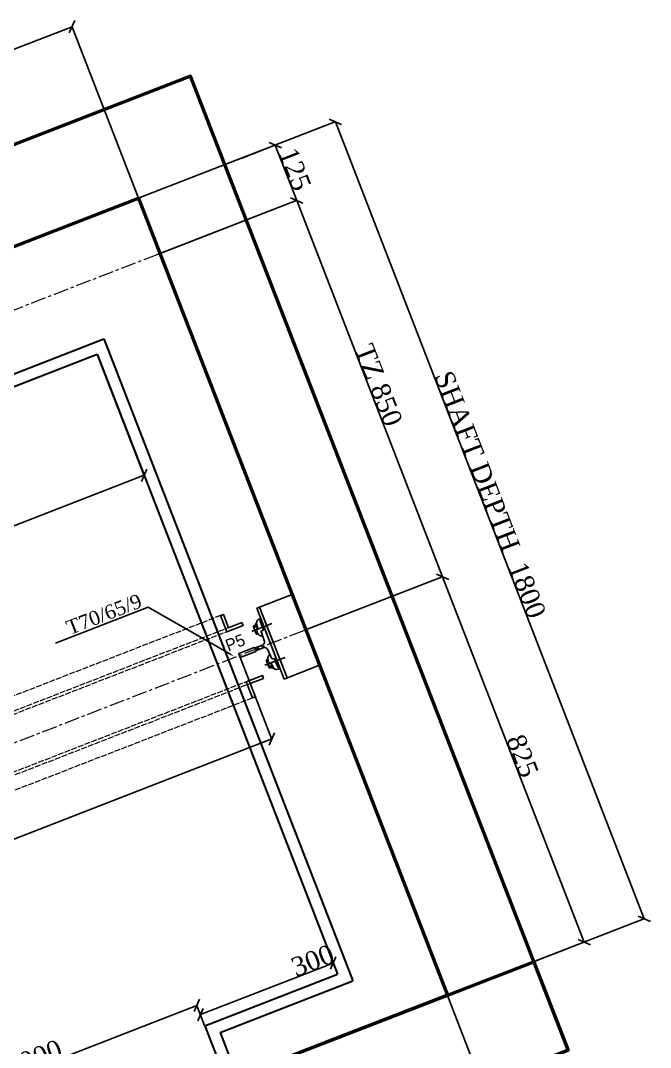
# Model space of a CAD drawing. Header units: millimetres. Extents: x 22640 to 26002, y -77691 to -74265.
# Drawn here: x 24675 to 26002, y -76427 to -74265 of the extents above; entities that cross this region are included whole.
import ezdxf
from ezdxf import colors
from ezdxf.entities.mleader import LeaderData, LeaderLine
from ezdxf.math import Vec2, Vec3

# ---------------------------------------------------------------- set-up
doc = ezdxf.new("R2010")
doc.units = ezdxf.units.MM
for name, pattern in [('ACAD_ISO02W100', [15, 12, -3]), ('ACAD_ISO10W100', [18, 12, -3, 0, -3]), ('CENTER', [50.8, 31.75, -6.35, 6.35, -6.35])]:
    doc.linetypes.add(name, pattern=pattern)
for name, color, linetype in [('7', 6, 'ACAD_ISO10W100'), ('PDF_0', 7, 'Continuous'), ('PDF_gide rail', 7, 'Continuous')]:
    doc.layers.add(name, color=color, linetype=linetype)
for name, color, linetype, lineweight in [('CL', 2, 'CENTER', 0), ('DL', 8, 'ACAD_ISO02W100', 0), ('step&guides', 3, 'Continuous', 30), ('Wall', 1, 'Continuous', 50)]:
    doc.layers.add(name, color=color, linetype=linetype, lineweight=lineweight)
doc.styles.add('nassar2', font='cent.shx', dxfattribs={"height": 60})
doc.styles.add('top', font='cent.shx', dxfattribs={"height": 40})
doc.dimstyles.new('top', dxfattribs={"dimtxt": 35, "dimasz": 20, "dimexe": 1.25, "dimexo": 0.625, "dimtad": 1, "dimtxsty": 'top', "dimblk": 'OBLIQUE', "dimcen": 2.5, "dimadec": 0, "dimazin": 0, "dimtfac": 1, "dimtmove": 0, "dimatfit": 3, "dimldrblk": 'OBLIQUE', "dimfxl": 1, "dimarcsym": 0})

# ---------------------------------------------------------------- blocks, each defined once
blk = doc.blocks.new('_Oblique')
at = {"color": 0, "linetype": 'ByBlock', "lineweight": -2}
blk.add_line((-0.5, -0.5), (0.5, 0.5), dxfattribs=at)
blk = doc.blocks.new('*D39')
at = {"color": 0, "lineweight": -2, "transparency": 16777216}
for p, q in [((24336.3, -74451.5), (24783.8, -74277.9)), ((24968.8, -74754.9), (24783.3, -74276.7)), ((24510.5, -74900.7), (24335.8, -74450.3))]:
    blk.add_line(p, q, dxfattribs=at)
at = {"layer": 'Defpoints', "color": 0, "transparency": 16777216}
for p in [(24783.8, -74277.9), (24969, -74755.5), (24510.8, -74901.3)]:
    blk.add_point(p, dxfattribs=at)
at = {"color": 0, "lineweight": -2, "transparency": 16777216, "xscale": 20, "yscale": 20, "zscale": 20}
for p, rotation in [((24783.8, -74277.9), 21.1994384195994), ((24336.3, -74451.5), 201.1994384195994)]:
    blk.add_blockref('_Oblique', p, dxfattribs=dict(at, rotation=rotation))
at = {"color": 0, "transparency": 16777216, "insert": (24552.6, -74345.5), "char_height": 40, "attachment_point": 5, "rotation": 21.1994, "style": 'top'}
blk.add_mtext('480', dxfattribs=at)
blk = doc.blocks.new('*D42')
at = {"color": 0, "lineweight": -2, "transparency": 16777216}
for p, q in [((24114.5, -76700.4), (25046.9, -76338.8)), ((25063.2, -76380.8), (25046.4, -76337.7)), ((24130.8, -76742.4), (24114.1, -76699.3))]:
    blk.add_line(p, q, dxfattribs=at)
at = {"layer": 'Defpoints', "color": 0, "transparency": 16777216}
for p in [(25046.9, -76338.8), (25063.4, -76381.4), (24131.1, -76743)]:
    blk.add_point(p, dxfattribs=at)
at = {"color": 0, "lineweight": -2, "transparency": 16777216, "xscale": 20, "yscale": 20, "zscale": 20}
for p, rotation in [((25046.9, -76338.8), 21.1994384195994), ((24114.5, -76700.4), 201.1994384195994)]:
    blk.add_blockref('_Oblique', p, dxfattribs=dict(at, rotation=rotation))
at = {"color": 0, "transparency": 16777216, "insert": (24573.2, -76500.4), "char_height": 40, "attachment_point": 5, "rotation": 21.1994, "style": 'top'}
blk.add_mtext('OPENING 1000', dxfattribs=at)
blk = doc.blocks.new('*D59')
at = {"color": 0, "lineweight": -2, "transparency": 16777216}
for p, q in [((25054.3, -76358), (25334, -76249.6)), ((25342.9, -76272.3), (25333.6, -76248.4)), ((25063.2, -76380.8), (25053.9, -76356.9))]:
    blk.add_line(p, q, dxfattribs=at)
at = {"layer": 'Defpoints', "color": 0, "transparency": 16777216}
for p in [(25334, -76249.6), (25343.1, -76272.9), (25063.4, -76381.4)]:
    blk.add_point(p, dxfattribs=at)
at = {"color": 0, "lineweight": -2, "transparency": 16777216, "xscale": 20, "yscale": 20, "zscale": 20}
for p, rotation in [((25334, -76249.6), 21.1994384195994), ((25054.3, -76358), 201.1994384195994)]:
    blk.add_blockref('_Oblique', p, dxfattribs=dict(at, rotation=rotation))
at = {"color": 0, "transparency": 16777216, "insert": (25290.8, -76244.2), "char_height": 40, "attachment_point": 5, "rotation": 21.1994, "style": 'top'}
blk.add_mtext('300', dxfattribs=at)
blk = doc.blocks.new('*D46')
at = {"color": 0, "lineweight": -2, "transparency": 16777216}
for p, q in [((25575, -76317.7), (25733.5, -76726.5)), ((24800.8, -77087), (25733.1, -76725.4)), ((24700.2, -76827.7), (24801.2, -77088.2))]:
    blk.add_line(p, q, dxfattribs=at)
at = {"layer": 'Defpoints', "color": 0, "transparency": 16777216}
for p in [(25574.8, -76317.1), (25733.1, -76725.4), (24699.9, -76827.1)]:
    blk.add_point(p, dxfattribs=at)
at = {"color": 0, "lineweight": -2, "transparency": 16777216, "xscale": 20, "yscale": 20, "zscale": 20}
for p, rotation in [((25733.1, -76725.4), 21.1994384195994), ((24800.8, -77087), 201.1994384195994)]:
    blk.add_blockref('_Oblique', p, dxfattribs=dict(at, rotation=rotation))
at = {"color": 0, "transparency": 16777216, "insert": (25259.5, -76887), "char_height": 40, "attachment_point": 5, "rotation": 21.1994, "style": 'top'}
blk.add_mtext('1000', dxfattribs=at)
blk = doc.blocks.new('*D60')
at = {"color": 0, "lineweight": -2, "transparency": 16777216}
for p, q in [((25575, -76317.7), (25773, -76828.2)), ((25772.5, -76827), (23907.9, -77550.3)), ((23710.3, -77041), (23908.3, -77551.4))]:
    blk.add_line(p, q, dxfattribs=at)
at = {"layer": 'Defpoints', "color": 0, "transparency": 16777216}
for p in [(25574.8, -76317.1), (23710.1, -77040.4), (23907.9, -77550.3)]:
    blk.add_point(p, dxfattribs=at)
at = {"color": 0, "lineweight": -2, "transparency": 16777216, "xscale": 20, "yscale": 20, "zscale": 20}
for p, rotation in [((25772.5, -76827), 21.19943841959937), ((23907.9, -77550.3), 201.1994384195994)]:
    blk.add_blockref('_Oblique', p, dxfattribs=dict(at, rotation=rotation))
at = {"color": 0, "transparency": 16777216, "insert": (24832.7, -77169.4), "char_height": 40, "attachment_point": 5, "rotation": 21.1994, "style": 'top'}
blk.add_mtext('SHAFT WIDTH 2000', dxfattribs=at)
blk = doc.blocks.new('*D47')
at = {"color": 0, "lineweight": -2, "transparency": 16777216}
for p, q in [((25140, -74555.1), (25213.2, -74526.7)), ((25257.3, -74643.7), (25212.1, -74527.2)), ((24965, -74757.1), (25258.4, -74643.3))]:
    blk.add_line(p, q, dxfattribs=at)
at = {"layer": 'Defpoints', "color": 0, "transparency": 16777216}
for p in [(25212.1, -74527.2), (25139.4, -74555.4), (24964.4, -74757.3)]:
    blk.add_point(p, dxfattribs=at)
at = {"color": 0, "lineweight": -2, "transparency": 16777216, "xscale": 20, "yscale": 20, "zscale": 20}
for p, rotation in [((25212.1, -74527.2), 111.1994384197184), ((25257.3, -74643.7), 291.1994384197184)]:
    blk.add_blockref('_Oblique', p, dxfattribs=dict(at, rotation=rotation))
at = {"color": 0, "transparency": 16777216, "insert": (25253.9, -74578), "char_height": 40, "attachment_point": 5, "rotation": 291.1994, "style": 'top'}
blk.add_mtext('125', dxfattribs=at)
blk = doc.blocks.new('*D48')
at = {"color": 0, "lineweight": -2, "transparency": 16777216}
for p, q in [((25272.3, -75549.6), (25565.8, -75435.7)), ((25564.6, -75436.2), (25863, -76205.4)), ((25575.3, -76316.9), (25864.1, -76204.9))]:
    blk.add_line(p, q, dxfattribs=at)
at = {"layer": 'Defpoints', "color": 0, "transparency": 16777216}
for p in [(25271.8, -75549.8), (25863, -76205.4), (25574.8, -76317.1)]:
    blk.add_point(p, dxfattribs=at)
at = {"color": 0, "lineweight": -2, "transparency": 16777216, "xscale": 20, "yscale": 20, "zscale": 20}
for p, rotation in [((25564.6, -75436.2), 111.1994384197184), ((25863, -76205.4), 291.1994384197184)]:
    blk.add_blockref('_Oblique', p, dxfattribs=dict(at, rotation=rotation))
at = {"color": 0, "transparency": 16777216, "insert": (25733, -75813.3), "char_height": 40, "attachment_point": 5, "rotation": 291.1994, "style": 'top'}
blk.add_mtext('825', dxfattribs=at)
blk = doc.blocks.new('*D49')
at = {"color": 0, "lineweight": -2, "transparency": 16777216}
for p, q in [((24969.6, -74755.3), (25258.4, -74643.3)), ((25564.6, -75436.2), (25257.3, -74643.7)), ((25272.3, -75549.6), (25565.8, -75435.7))]:
    blk.add_line(p, q, dxfattribs=at)
at = {"layer": 'Defpoints', "color": 0, "transparency": 16777216}
for p in [(25257.3, -74643.7), (24969, -74755.5), (25271.8, -75549.8)]:
    blk.add_point(p, dxfattribs=at)
at = {"color": 0, "lineweight": -2, "transparency": 16777216, "xscale": 20, "yscale": 20, "zscale": 20}
for p, rotation in [((25257.3, -74643.7), 111.1994384197184), ((25564.6, -75436.2), 291.1994384197184)]:
    blk.add_blockref('_Oblique', p, dxfattribs=dict(at, rotation=rotation))
at = {"color": 0, "transparency": 16777216, "insert": (25430.2, -75032.5), "char_height": 40, "attachment_point": 5, "rotation": 291.1994, "style": 'top'}
blk.add_mtext('TZ 850', dxfattribs=at)
blk = doc.blocks.new('*D62')
at = {"color": 0, "lineweight": -2, "transparency": 16777216}
for p, q in [((25135.2, -75598.6), (25205, -75778.8)), ((23619.6, -76392.4), (25204.6, -75777.6)), ((23553.5, -76221.7), (23620.1, -76393.5))]:
    blk.add_line(p, q, dxfattribs=at)
at = {"layer": 'Defpoints', "color": 0, "transparency": 16777216}
for p in [(25134.9, -75598), (25204.6, -75777.6), (23553.2, -76221.2)]:
    blk.add_point(p, dxfattribs=at)
at = {"color": 0, "lineweight": -2, "transparency": 16777216, "xscale": 20, "yscale": 20, "zscale": 20}
for p, rotation in [((25204.6, -75777.6), 21.1994384195994), ((23619.6, -76392.4), 201.1994384195994)]:
    blk.add_blockref('_Oblique', p, dxfattribs=dict(at, rotation=rotation))
at = {"color": 0, "transparency": 16777216, "insert": (24404.7, -76065.8), "char_height": 40, "attachment_point": 5, "rotation": 21.1994, "style": 'top'}
blk.add_mtext('DBG 1700', dxfattribs=at)
blk = doc.blocks.new('*D63')
at = {"color": 0, "lineweight": -2, "transparency": 16777216}
for p, q in [((24837, -74968.3), (24936.1, -75223.7)), ((23443.9, -75801.1), (24935.7, -75222.5)), ((23345.3, -75546.8), (23444.4, -75802.3))]:
    blk.add_line(p, q, dxfattribs=at)
at = {"layer": 'Defpoints', "color": 0, "transparency": 16777216}
for p in [(24836.8, -74967.7), (24935.7, -75222.5), (23345.1, -75546.3)]:
    blk.add_point(p, dxfattribs=at)
at = {"color": 0, "lineweight": -2, "transparency": 16777216, "xscale": 20, "yscale": 20, "zscale": 20}
for p, rotation in [((24935.7, -75222.5), 21.1994384195994), ((23443.9, -75801.1), 201.1994384195994)]:
    blk.add_blockref('_Oblique', p, dxfattribs=dict(at, rotation=rotation))
at = {"color": 0, "transparency": 16777216, "insert": (24182.3, -75492.6), "char_height": 40, "attachment_point": 5, "rotation": 21.1994, "style": 'top'}
blk.add_mtext('CAR WIDTH 1600', dxfattribs=at)
blk = doc.blocks.new('*D54')
at = {"color": 0, "lineweight": -2, "transparency": 16777216}
for p, q in [((24919.8, -74640.5), (25339.8, -74477.6)), ((25989.5, -76156.3), (25338.6, -74478.1)), ((25570.7, -76318.7), (25990.7, -76155.8))]:
    blk.add_line(p, q, dxfattribs=at)
at = {"layer": 'Defpoints', "color": 0, "transparency": 16777216}
for p in [(25338.6, -74478.1), (24919.2, -74640.8), (25570.1, -76319)]:
    blk.add_point(p, dxfattribs=at)
at = {"color": 0, "lineweight": -2, "transparency": 16777216, "xscale": 20, "yscale": 20, "zscale": 20}
for p, rotation in [((25338.6, -74478.1), 111.1994384197184), ((25989.5, -76156.3), 291.1994384197184)]:
    blk.add_blockref('_Oblique', p, dxfattribs=dict(at, rotation=rotation))
at = {"color": 0, "transparency": 16777216, "insert": (25665.2, -75263.1), "char_height": 40, "attachment_point": 5, "rotation": 291.1994, "style": 'top'}
blk.add_mtext('SHAFT DEPTH  1800', dxfattribs=at)

msp = doc.modelspace()

# ---------------------------------------------------------------- linework, layer by layer
for p, q in [((23063.849, -75360.382), (24919.181, -74640.768)), ((25172.902, -75502.322), (25247.488, -75473.392)), ((25190.079, -75546.607), (25213.584, -75607.208)), ((25134.941, -75598.025), (25138.196, -75606.416)), ((25230.76, -75651.494), (25305.347, -75622.565)), ((23714.757, -77038.571), (25570.089, -76318.957)), ((25570.089, -76318.957), (23714.757, -77038.571))]:
    msp.add_line(p, q)
at = {"ltscale": 5, "transparency": 33554666}
for p, q in [((25096.834, -75517.802), (25102.967, -75515.434)), ((25109.989, -75551.871), (25096.834, -75517.802)), ((25102.967, -75515.434), (25113.753, -75543.371)), ((25109.989, -75551.871), (25144.058, -75538.717)), ((25141.69, -75532.585), (25113.753, -75543.371)), ((25144.058, -75538.717), (25141.69, -75532.585)), ((25116.121, -75549.504), (25109.989, -75551.871)), ((25150.89, -75657.325), (25184.919, -75644.066)), ((25157.015, -75654.938), (25150.89, -75657.325)), ((25150.89, -75657.325), (25164.149, -75691.354)), ((25187.306, -75650.191), (25159.402, -75661.063)), ((25184.919, -75644.066), (25187.306, -75650.191)), ((25170.274, -75688.967), (25159.402, -75661.063)), ((25164.149, -75691.354), (25170.274, -75688.967))]:
    msp.add_line(p, q, dxfattribs=at)
at = {"layer": 'CL'}
for p, q in [((24964.383, -74757.308), (23109.051, -75476.923)), ((25271.756, -75549.787), (23416.424, -76269.401))]:
    msp.add_line(p, q, dxfattribs=at)
at = {"layer": 'DL'}
for p, q in [((25096.834, -75517.802), (23517.998, -76130.457)), ((25132.564, -75536.108), (23500.989, -76169.29)), ((25144.038, -75538.665), (23503.261, -76175.122)), ((25184.94, -75644.118), (23544.242, -76280.781)), ((25178.19, -75653.743), (23574.493, -76275.988)), ((25164.149, -75691.354), (23589.528, -76302.365))]:
    msp.add_line(p, q, dxfattribs=at)
at = {"layer": 'PDF_0', "lineweight": 25}
for points in [[(25222.294, -75629.666), (25172.902, -75502.322)], [(25228.347, -75627.319), (25178.955, -75499.974)], [(25181.368, -75524.149), (25177.819, -75525.526)], [(25178.787, -75525.151), (25178.787, -75525.151)], [(25181.079, -75527.231), (25182.369, -75526.731)], [(25181.368, -75524.149), (25222.294, -75629.666)], [(25181.368, -75524.149), (25230.76, -75651.494)], [(25187.421, -75521.802), (25228.347, -75627.319)], [(25228.347, -75627.319), (25187.421, -75521.802)], [(25187.421, -75521.802), (25228.347, -75627.319)], [(25187.421, -75521.802), (25236.813, -75649.146)], [(25162.511, -75551.137), (25168.964, -75548.634)], [(25165.908, -75539.797), (25172.038, -75537.419)], [(25165.953, -75541.787), (25171.46, -75555.984)], [(25169.287, -75548.509), (25170.255, -75548.133)], [(25170.578, -75548.008), (25177.031, -75545.505)], [(25172.809, -75537.492), (25174.311, -75541.363)], [(25177.353, -75545.38), (25178.321, -75545.005)], [(25178.644, -75544.879), (25185.097, -75542.376)], [(25186.526, -75547.019), (25179.894, -75529.918)], [(25183.478, -75549.686), (25184.768, -75549.185), (25186.433, -75548.369)], [(25185.742, -75542.126), (25186.388, -75541.876)], [(25187.033, -75541.626), (25193.225, -75539.224)], [(25193.809, -75538.998), (25194.777, -75538.622)], [(25195.613, -75538.298), (25204.949, -75534.677)], [(25173.996, -75552.993), (25171.414, -75553.994)], [(25182.788, -75553.002), (25185.042, -75559.836)], [(25185.171, -75559.794), (25185.171, -75559.794)], [(25199.018, -75627.035), (25193.511, -75612.838)], [(25197.401, -75613.338), (25194.82, -75614.339)], [(25203.888, -75607.402), (25200.944, -75600.835)], [(25201.068, -75600.78), (25201.068, -75600.78)], [(25206.305, -75616.195), (25212.758, -75613.692)], [(25210.683, -75609.3), (25217.316, -75626.401)], [(25213.403, -75613.442), (25214.048, -75613.191)], [(25214.694, -75612.941), (25220.885, -75610.539)], [(25221.469, -75610.313), (25222.437, -75609.937)], [(25223.273, -75609.613), (25232.609, -75605.992)], [(25190.172, -75622.452), (25196.625, -75619.949)], [(25196.948, -75619.824), (25197.915, -75619.449)], [(25198.238, -75619.323), (25204.691, -75616.821)], [(25200.326, -75628.536), (25206.457, -75626.158)], [(25205.014, -75616.695), (25205.982, -75616.32)], [(25206.977, -75625.585), (25205.475, -75621.713)], [(25222.294, -75629.666), (25218.745, -75631.043)], [(25219.713, -75630.667), (25219.713, -75630.667)], [(25220.003, -75627.586), (25221.293, -75627.085)]]:
    msp.add_lwpolyline(points, dxfattribs=at)
for points in [[(25166.008, -75540.061, 0.42555746), (25167.159, -75543.024), (25173.29, -75540.646)], [(25172.078, -75533.692), (25170.787, -75534.193), (25174.291, -75543.227, 0.19879356), (25174.373, -75541.525)], [(25174.282, -75543.227, 0.4769017), (25183.536, -75561.272, 0.14500939), (25184.417, -75561.2)], [(25175.57, -75556.094), (25172.666, -75557.22, -0.42555746), (25171.514, -75554.258)], [(25196.472, -75609.986), (25193.569, -75611.112, 0.42555746), (25194.716, -75614.076)], [(25204.198, -75620.356, -0.4769017), (25198.863, -75600.791, -0.14500939), (25199.563, -75600.25)], [(25200.222, -75628.273, -0.42555746), (25199.075, -75625.309), (25205.205, -75622.931)], [(25208.999, -75628.884), (25207.708, -75629.384), (25204.204, -75620.35, -0.19879356), (25205.413, -75621.552)]]:
    msp.add_lwpolyline(points, format="xyb", dxfattribs=at)
for centre, radius, start, end in [((25182.117, -75534.352), 9.817, 115.96374, 199.647143), ((25181.949, -75529.22), 2.171, 113.634069, 198.764808), ((25190.805, -75540.348), 23.705, 186.949824, 215.449053), ((25185.471, -75547.624), 1.217, 322.234976, 29.828378), ((25184.848, -75551.781), 2.503, 123.189791, 181.90206), ((25183.975, -75560.172), 1.119, 293.298821, 17.456228), ((25199.929, -75601.307), 1.119, 24.942649, 109.100056), ((25209.495, -75609.565), 1.217, 12.570498, 80.163901), ((25218.341, -75611.341), 23.705, 186.949824, 215.449053), ((25215.968, -75621.627), 9.817, 202.751734, 286.435137), ((25219.304, -75625.53), 2.171, 203.634069, 288.764808)]:
    msp.add_arc(centre, radius, start, end, dxfattribs=at)
at = {"layer": 'PDF_gide rail', "lineweight": 25}
for points in [[(25184.755, -75549.18), (25190.079, -75546.607), (25213.584, -75607.208), (25213.584, -75607.208)], [(25207.918, -75608.898), (25213.584, -75607.208), (25190.079, -75546.607), (25190.079, -75546.607)], [(25189.308, -75572.768), (25182.346, -75551.864)], [(25186.224, -75579.744), (25168.368, -75586.669), (25167.825, -75585.271), (25134.941, -75598.025), (25138.196, -75606.416), (25171.08, -75593.662), (25170.538, -75592.263), (25188.394, -75585.338)], [(25195.374, -75588.409), (25203.888, -75607.402)]]:
    msp.add_lwpolyline(points, dxfattribs=at)
for centre, radius, start, end in [((25186.833, -75552.667), 4.059, 120.790118, 184.7379), ((25181.678, -75573.564), 7.671, 306.34195, 5.956338), ((25189.203, -75592.966), 7.671, 36.442539, 96.056927), ((25207.101, -75604.922), 4.059, 217.660976, 281.608759), ((25207.101, -75604.922), 4.059, 217.660976, 281.608759)]:
    msp.add_arc(centre, radius, start, end, dxfattribs=at)
at = {"layer": 'step&guides'}
for p, q in [((23312.749, -75531.989), (24851.089, -74935.324)), ((24851.089, -74935.324), (25375.431, -76287.199)), ((23345.097, -75546.257), (24836.821, -74967.673)), ((24836.821, -74967.673), (25343.083, -76272.931)), ((25063.385, -76381.415), (25343.083, -76272.931)), ((25095.733, -76395.683), (25375.431, -76287.199)), ((25063.385, -76381.415), (25099.546, -76474.648)), ((25095.733, -76395.683), (25122.854, -76465.608))]:
    msp.add_line(p, q, dxfattribs=at)
at = {"layer": 'Wall'}
for points in [[(25306.774, -76635.604), (25828.877, -76433.099), (25033.323, -74381.979), (22805.061, -75246.24), (23600.615, -77297.36), (24122.718, -77094.855)], [(24050.395, -76908.39), (23710.095, -77040.38), (23059.188, -75362.19), (24923.842, -74638.959), (25574.75, -76317.149), (25234.451, -76449.138)]]:
    msp.add_lwpolyline(points, dxfattribs=at)
msp.add_lwpolyline([(25234.451, -76449.138), (25756.554, -76246.634), (25828.877, -76433.099), (25306.774, -76635.604)], close=True, dxfattribs=at)

# ---------------------------------------------------------------- texts
at = {"linetype": 'ACAD_ISO02W100', "ltscale": 4, "transparency": 33554666, "insert": (25142.062, -75555.479), "char_height": 25, "attachment_point": 3, "rotation": 21.199438}
msp.add_mtext_dynamic_manual_height_columns('P5', width=377.71746, gutter_width=125, heights=[0], dxfattribs=at)
at = {"layer": '7', "ltscale": 4, "insert": (24923.134, -75470.955), "char_height": 30, "attachment_point": 3, "rotation": 21.199438}
msp.add_mtext_dynamic_manual_height_columns('{\\Fcent|c0;T70/65/9}', width=812.66208, gutter_width=175, heights=[0], dxfattribs=at)

# ---------------------------------------------------------------- dimensions: what is measured, and where the dimension line sits
for base, p1, p2, angle, picture, middle in [((24783.801, -74277.9), (24510.763, -74901.322), (24969.044, -74755.5), 201.199438, '*D39', (24560.042, -74364.688)), ((25212.059, -74527.171), (24964.383, -74757.308), (25139.378, -74555.361), 111.199438, '*D47', (25234.66, -74585.441)), ((25862.967, -76205.36), (25271.756, -75549.787), (25574.75, -76317.149), 111.199438, '*D48', (25713.801, -75820.775)), ((25334.019, -76249.563), (25063.385, -76381.415), (25343.083, -76272.931), 21.199438, '*D59', (25298.241, -76263.44)), ((25733.088, -76725.38), (24699.948, -76827.076), (25574.75, -76317.149), 21.199438, '*D46', (25266.924, -76906.187))]:
    dim = msp.add_linear_dim(base=base, p1=p1, p2=p2, angle=angle, dimstyle='top')
    dim.commit()
    dim.dimension.update_dxf_attribs({"geometry": picture, "text_midpoint": middle, "dimtype": 160})
for base, p1, p2, angle, text, picture, middle in [((25338.597, -74478.091), (25570.089, -76318.957), (24919.181, -74640.768), 111.199438, 'SHAFT DEPTH  <>', '*D54', (25645.97, -75270.57)), ((25257.261, -74643.712), (25271.756, -75549.787), (24969.044, -74755.5), 111.199438, 'TZ <>', '*D49', (25410.948, -75039.951)), ((24935.661, -75222.503), (23345.097, -75546.257), (24836.821, -74967.673), 21.199438, 'CAR WIDTH <>', '*D63', (24189.799, -75511.796)), ((25204.596, -75777.612), (23553.239, -76221.163), (25134.941, -75598.025), 21.199438, 'DBG <>', '*D62', (24412.118, -76084.986)), ((23907.857, -77550.254), (25574.75, -76317.149), (23710.095, -77040.38), 21.199438, 'SHAFT WIDTH <>', '*D60', (24840.184, -77188.639)), ((25046.863, -76338.818), (24131.057, -76743.031), (25063.385, -76381.415), 21.199438, 'OPENING <>', '*D42', (24580.699, -76519.626))]:
    dim = msp.add_linear_dim(base=base, p1=p1, p2=p2, angle=angle, text=text, dimstyle='top')
    dim.commit()
    dim.dimension.update_dxf_attribs({"geometry": picture, "text_midpoint": middle, "dimtype": 160})

# ---------------------------------------------------------------- leaders
ml = msp.add_multileader_mtext('Standard')
ml.set_content('', color=256, style='nassar2')
ml.set_leader_properties()
ml.build(insert=Vec2(0, 0))
ml.multileader.update_dxf_attribs({"text_left_attachment_type": 6, "text_right_attachment_type": 6, "arrow_head_size": 12})
ctx = ml.context
ctx.base_point, ctx.char_height, ctx.arrow_head_size, ctx.landing_gap_size, ctx.plane_origin, ctx.plane_x_axis, ctx.plane_y_axis = Vec3(24749.174, -75575.715), 60, 12, 0.09, Vec3(25094.479, -75411.977), Vec3(0.93232735, 0.36161543), Vec3(-0.36161543, 0.93232735)
ctx.left_attachment, ctx.right_attachment, ctx.text_align_type = 6, 6, 2
notes = []
notes.append((ctx, [(0, (1, 1, 0), (24944.078, -75500.119), (-0.93232735, -0.36161543), 208.871, [(0, [(25125.261, -75603.844)], 0, [])])]))
ctx.mtext.insert, ctx.mtext.text_direction, ctx.mtext.rotation, ctx.mtext.alignment, ctx.mtext.flow_direction = Vec3(24727.561, -75519.742), Vec3(0.93232735, 0.36161543), 0.37, 3, 5
for ctx, leaders in notes:
    for number, flags, end, landing, length, lines in leaders:
        leader = LeaderData()
        leader.index, (leader.has_last_leader_line, leader.has_dogleg_vector, leader.attachment_direction) = number, flags
        leader.last_leader_point, leader.dogleg_vector, leader.dogleg_length = Vec3(end), Vec3(landing), length
        for number, points, colour, breaks in lines:
            line = LeaderLine()
            line.index, line.vertices, line.color, line.breaks = number, Vec3.list(points), colors.encode_raw_color(colour), breaks
            leader.lines.append(line)
        ctx.leaders.append(leader)

doc.saveas('drawing.dxf')
